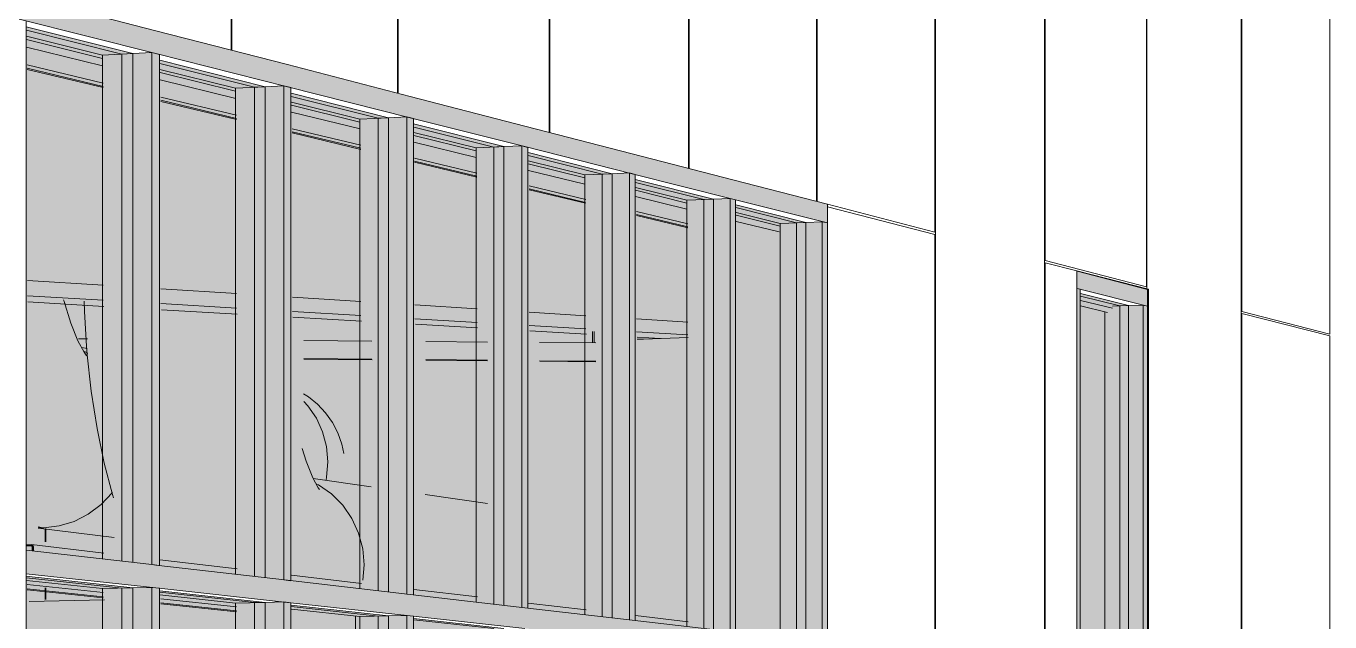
# Model space of a CAD drawing. Header units: inches. Extents: x 30681 to 92461, y -36095 to 66.
# Drawn here: x 30682.0549 to 30682.2145, y 60.0462 to 60.1192 of the extents above; entities that cross this region are included whole.
import ezdxf

# ---------------------------------------------------------------- set-up
doc = ezdxf.new("R2010")
doc.units = ezdxf.units.IN
doc.header["$MEASUREMENT"] = 0
for name, color, linetype, lineweight in [('A-GLAZ-CURT', 52, 'Continuous', 9), ('A-GLAZ-CWMG', 51, 'Continuous', 9), ('A-ROOF', 132, 'Continuous', 13), ('A-WALL-PATT', 111, 'Continuous', 13), ('I-WALL', 2, 'Continuous', 13), ('L-SITE-WALL', 31, 'Continuous', 13), ('M-HVAC-DUCT', 70, 'Continuous', 9), ('S-BEAM', 12, 'Continuous', 9), ('S-COLS', 52, 'Continuous', 9)]:
    doc.layers.add(name, color=color, linetype=linetype, lineweight=lineweight)

# ---------------------------------------------------------------- blocks, each defined once
blk = doc.blocks.new('FP_1-Entrance - Clinic')
at = {"layer": 'A-WALL-PATT', "lineweight": 9}
for p, q in [((30682.07996, 60.1163), (30682.07996, 60.18193)), ((30682.08007, 60.11627), (30682.08007, 60.18189)), ((30682.10033, 60.11104), (30682.10033, 60.1737)), ((30682.10043, 60.11101), (30682.10043, 60.17366)), ((30682.11892, 60.10623), (30682.11892, 60.16618)), ((30682.11902, 60.10621), (30682.11902, 60.16614)), ((30682.13598, 60.10182), (30682.13598, 60.15929)), ((30682.13606, 60.1018), (30682.13606, 60.15925)), ((30682.15167, 60.09776), (30682.15167, 60.15294)), ((30682.15175, 60.09774), (30682.15175, 60.15291)), ((30682.16617, 60.094), (30682.16617, 60.14708)), ((30682.16624, 60.04063), (30682.16624, 60.14705)), ((30682.17959, 60.03914), (30682.17959, 60.14165)), ((30682.17966, 60.09051), (30682.17966, 60.14162)), ((30682.19206, 60.08731), (30682.19206, 60.13661)), ((30682.19212, 60.08703), (30682.19212, 60.13658)), ((30682.20367, 60.03645), (30682.20367, 60.13192)), ((30682.20373, 60.08429), (30682.20373, 60.13189)), ((30682.21451, 60.08151), (30682.21451, 60.12753)), ((30682.16617, 60.094), (30682.153, 60.0974)), ((30682.153, 60.09711), (30682.16617, 60.09372)), ((30682.16617, 59.98728), (30682.16617, 60.09372)), ((30682.19206, 60.08731), (30682.17966, 60.09051)), ((30682.17966, 60.09025), (30682.18356, 60.08924)), ((30682.17966, 59.98775), (30682.17966, 60.09025)), ((30682.19206, 60.08705), (30682.19206, 60.08705)), ((30682.21451, 60.08151), (30682.20373, 60.08429)), ((30682.20373, 60.08404), (30682.21451, 60.08127)), ((30682.20373, 59.9886), (30682.20373, 60.08404)), ((30682.21451, 59.98897), (30682.21451, 60.08127))]:
    blk.add_line(p, q, dxfattribs=at)
blk = doc.blocks.new('FP_11-Entrance - Clinic')
at = {"layer": 'A-WALL-PATT', "lineweight": 9}
for p, q in [((30682.12424, 60.08043), (30682.12424, 60.08183)), ((30682.12443, 60.08043), (30682.12443, 60.08182))]:
    blk.add_line(p, q, dxfattribs=at)

msp = doc.modelspace()

# ---------------------------------------------------------------- hatches: boundary and pattern name
at = {"layer": 'A-GLAZ-CURT', "transparency": 33554458}
for points in [[(30682.06792, 60.05355), (30682.0679, 60.11587), (30682.05488, 60.11914), (30682.05488, 60.05506), (30682.06594, 60.05377)], [(30682.08414, 60.05167), (30682.08412, 60.1118), (30682.07123, 60.11504), (30682.07123, 60.05316), (30682.08341, 60.05175)], [(30682.09926, 60.04991), (30682.09925, 60.10801), (30682.08732, 60.111), (30682.08732, 60.0513), (30682.09652, 60.05023)], [(30682.11339, 60.04828), (30682.11337, 60.10447), (30682.10232, 60.10724), (30682.10232, 60.04956), (30682.10964, 60.04871)], [(30682.12662, 60.04674), (30682.12661, 60.10115), (30682.11634, 60.10373), (30682.11634, 60.04793), (30682.12277, 60.04719)], [(30682.13903, 60.0453), (30682.13902, 60.09804), (30682.12946, 60.10043), (30682.12946, 60.04641), (30682.13663, 60.04558)], [(30682.15035, 60.04399), (30682.15035, 60.09519), (30682.14178, 60.09734), (30682.14178, 60.04498), (30682.14906, 60.04414)], [(30682.18985, 60.03927), (30682.18985, 60.08499), (30682.18398, 60.08646), (30682.18398, 60.03995), (30682.1886, 60.03942)], [(30682.05488, 59.9165), (30682.06792, 59.91879), (30682.0679, 60.05041), (30682.05488, 60.05183), (30682.05488, 59.91882)], [(30682.07123, 59.91937), (30682.08414, 59.92164), (30682.08412, 60.04864), (30682.07123, 60.05005), (30682.07123, 59.92167)], [(30682.08732, 59.9222), (30682.09926, 59.9243), (30682.09925, 60.04699), (30682.08732, 60.04829), (30682.08732, 59.92432)]]:
    msp.add_hatch(color=256, dxfattribs=at).paths.add_polyline_path(points, flags=0)
at = {"layer": 'A-GLAZ-CURT', "transparency": 33554593}
msp.add_hatch(color=256, dxfattribs=at).paths.add_polyline_path([(30682.10232, 59.92483), (30682.11339, 59.92678), (30682.11339, 60.04545), (30682.10232, 60.04665), (30682.10232, 59.9268)], flags=0)
at = {"layer": 'A-GLAZ-CWMG'}
for points in [[(30682.07075, 60.11587), (30682.07075, 60.11867), (30682.05387, 60.12303), (30682.05387, 60.12013), (30682.07028, 60.11599)], [(30682.08687, 60.1118), (30682.08687, 60.11451), (30682.07075, 60.11867), (30682.07075, 60.11587), (30682.08338, 60.11268)], [(30682.06792, 60.05355), (30682.06792, 60.11587), (30682.06421, 60.11568), (30682.06421, 60.05399), (30682.06596, 60.05378)], [(30682.07028, 60.05326), (30682.07028, 60.11599), (30682.06792, 60.11587), (30682.06792, 60.05355), (30682.07028, 60.05326)], [(30682.07121, 60.05316), (30682.07121, 60.11576), (30682.07028, 60.11599), (30682.07028, 60.05326)], [(30682.1019, 60.10801), (30682.1019, 60.11062), (30682.08687, 60.11451), (30682.08687, 60.1118), (30682.10086, 60.10827)], [(30682.08414, 60.05167), (30682.08414, 60.1118), (30682.08053, 60.11163), (30682.08053, 60.05209), (30682.08341, 60.05175)], [(30682.08644, 60.05139), (30682.08644, 60.11191), (30682.08414, 60.1118), (30682.08414, 60.05167), (30682.08517, 60.05154)], [(30682.0873, 60.05129), (30682.0873, 60.1117), (30682.08644, 60.11191), (30682.08644, 60.05139)], [(30682.11594, 60.10447), (30682.11594, 60.10699), (30682.1019, 60.11062), (30682.1019, 60.10801), (30682.11399, 60.10496)], [(30682.09926, 60.04991), (30682.09926, 60.10801), (30682.09575, 60.10785), (30682.09575, 60.05033), (30682.09824, 60.05003)], [(30682.10149, 60.04965), (30682.10149, 60.10811), (30682.09926, 60.10801), (30682.09926, 60.04991), (30682.10087, 60.04972)], [(30682.1023, 60.04955), (30682.1023, 60.10791), (30682.10149, 60.10811), (30682.10149, 60.04965)], [(30682.12909, 60.10115), (30682.12909, 60.10359), (30682.11594, 60.10699), (30682.11594, 60.10447), (30682.12712, 60.10165)], [(30682.11339, 60.04828), (30682.11339, 60.10447), (30682.10997, 60.10431), (30682.10997, 60.04868), (30682.11239, 60.04839)], [(30682.11556, 60.04802), (30682.11556, 60.10456), (30682.11339, 60.10447), (30682.11339, 60.04828), (30682.11437, 60.04816)], [(30682.11631, 60.04793), (30682.11631, 60.10437), (30682.11556, 60.10456), (30682.11556, 60.04802)], [(30682.14143, 60.09804), (30682.14143, 60.10041), (30682.12909, 60.10359), (30682.12909, 60.10115), (30682.14027, 60.09833)], [(30682.12662, 60.04674), (30682.12662, 60.10115), (30682.12329, 60.101), (30682.12329, 60.04714), (30682.12372, 60.04709)], [(30682.12874, 60.04649), (30682.12874, 60.10124), (30682.12662, 60.10115), (30682.12662, 60.04674), (30682.12757, 60.04663)], [(30682.12944, 60.04641), (30682.12944, 60.10106), (30682.12874, 60.10124), (30682.12874, 60.04649)], [(30682.15299, 60.09512), (30682.15299, 60.09742), (30682.14143, 60.10041), (30682.14143, 60.09804), (30682.14904, 60.09612)], [(30682.13903, 60.0453), (30682.13903, 60.09803), (30682.1358, 60.0979), (30682.1358, 60.04569), (30682.13809, 60.04542)], [(30682.1411, 60.04506), (30682.1411, 60.09812), (30682.13903, 60.09803), (30682.13903, 60.0453), (30682.14028, 60.04516)], [(30682.14176, 60.04498), (30682.14176, 60.09795), (30682.1411, 60.09812), (30682.1411, 60.04506)], [(30682.15035, 60.04399), (30682.15035, 60.09519), (30682.1472, 60.09507), (30682.1472, 60.04437), (30682.14908, 60.04414)], [(30682.15237, 60.04375), (30682.15237, 60.09527), (30682.15035, 60.09519), (30682.15035, 60.04399), (30682.15126, 60.04388)], [(30682.15299, 60.04253), (30682.15299, 60.09512), (30682.15237, 60.09527), (30682.15237, 60.0426)], [(30682.19218, 60.08493), (30682.19216, 60.08699), (30682.18357, 60.0892), (30682.18357, 60.08709), (30682.18857, 60.08584)], [(30682.18395, 60.0389), (30682.18395, 60.087), (30682.18357, 60.08709), (30682.18357, 60.03894)], [(30682.18985, 60.03927), (30682.18985, 60.08499), (30682.18789, 60.08492), (30682.18789, 60.08466), (30682.18729, 60.08415), (30682.18698, 60.08423), (30682.18698, 60.04027), (30682.1878, 60.04016), (30682.18789, 60.04007), (30682.18789, 60.03951), (30682.18861, 60.03942)], [(30682.19168, 60.03906), (30682.19168, 60.08505), (30682.18985, 60.08499), (30682.18985, 60.03927), (30682.19102, 60.03914)], [(30682.19218, 60.03797), (30682.19218, 60.08493), (30682.19168, 60.08505), (30682.19168, 60.03803)], [(30682.07075, 60.05041), (30682.07075, 60.05321), (30682.05486, 60.05505), (30682.05486, 60.05215), (30682.07028, 60.05046)], [(30682.08687, 60.04864), (30682.08687, 60.05134), (30682.07075, 60.05321), (30682.07075, 60.05041), (30682.0858, 60.04876)], [(30682.1019, 60.04699), (30682.1019, 60.0496), (30682.08687, 60.05134), (30682.08687, 60.04864), (30682.10086, 60.0471)], [(30682.06792, 59.91879), (30682.06792, 60.05041), (30682.06421, 60.05033), (30682.06421, 59.91892), (30682.06596, 59.91886)], [(30682.07028, 59.9187), (30682.07028, 60.05046), (30682.06792, 60.05041), (30682.06792, 59.91879), (30682.06809, 59.91878)], [(30682.07028, 59.9187), (30682.07121, 59.91887), (30682.07121, 60.05036), (30682.07028, 60.05046), (30682.07028, 59.94803)], [(30682.11594, 60.04545), (30682.11594, 60.04797), (30682.1019, 60.0496), (30682.1019, 60.04699), (30682.11503, 60.04555)], [(30682.08414, 59.92164), (30682.08414, 60.04864), (30682.08053, 60.04856), (30682.08053, 59.92176)], [(30682.08644, 59.92156), (30682.08644, 60.04869), (30682.08414, 60.04864), (30682.08414, 59.92164), (30682.0843, 59.92163)], [(30682.08644, 59.92156), (30682.0873, 59.92171), (30682.0873, 60.04859), (30682.08644, 60.04869), (30682.08644, 59.948)], [(30682.12909, 60.044), (30682.12909, 60.04645), (30682.11594, 60.04797), (30682.11594, 60.04545), (30682.12712, 60.04422)], [(30682.09926, 59.9243), (30682.09926, 60.04699), (30682.09575, 60.04692), (30682.09575, 59.92441)], [(30682.10149, 59.92422), (30682.10149, 60.04703), (30682.09926, 60.04699), (30682.09926, 59.9243), (30682.10087, 59.92424)], [(30682.10149, 59.92422), (30682.1023, 59.92436), (30682.1023, 60.04695), (30682.10149, 60.04703), (30682.10149, 59.94798)], [(30682.14143, 60.04265), (30682.14143, 60.04502), (30682.12909, 60.04645), (30682.12909, 60.044), (30682.14027, 60.04278)]]:
    msp.add_hatch(color=256, dxfattribs=at).paths.add_polyline_path(points, flags=0)
at = {"layer": 'A-ROOF'}
h = msp.add_hatch(color=256, dxfattribs=at)
h.paths.add_polyline_path([(30682.12464, 60.07818), (30682.12464, 60.08042), (30682.11775, 60.08048), (30682.11775, 60.07824), (30682.11979, 60.07823)], flags=0)
h.paths.add_polyline_path([(30682.11139, 60.0783), (30682.11139, 60.08053), (30682.1038, 60.08059), (30682.1038, 60.07837)], flags=0)
h.paths.add_polyline_path([(30682.09722, 60.07842), (30682.09722, 60.08064), (30682.08886, 60.0807), (30682.08886, 60.0785), (30682.09367, 60.07845)], flags=0)
h.paths.add_polyline_path([(30682.06249, 60.07978), (30682.0624, 60.08091), (30682.06129, 60.08091), (30682.06162, 60.08024), (30682.06183, 60.0799), (30682.06245, 60.07979)], flags=0)
at = {"layer": 'I-WALL'}
h = msp.add_hatch(color=256, dxfattribs=at)
h.paths.add_polyline_path([(30682.00294, 60.04784), (30682.03111, 60.04844), (30682.03111, 60.052), (30682.03025, 60.05198), (30682.03014, 60.05173), (30682.00294, 60.0511), (30682.00294, 60.04987)], flags=0)
h.paths.add_polyline_path([(30682.12464, 60.04796), (30682.12464, 60.07811), (30682.11776, 60.07817), (30682.11776, 60.05684), (30682.11855, 60.05571), (30682.11934, 60.05401), (30682.11982, 60.05219), (30682.11999, 60.05031), (30682.11985, 60.04854), (30682.12415, 60.04802)], flags=0)
h.paths.add_polyline_path([(30682.05733, 60.04901), (30682.06577, 60.04919), (30682.06577, 60.0495), (30682.05734, 60.05041), (30682.05733, 60.04905)], flags=0)
h.paths.add_polyline_path([(30682.06577, 60.05504), (30682.06577, 60.05663), (30682.05733, 60.05768), (30682.05736, 60.05606), (30682.06318, 60.05536)], flags=0)
h.paths.add_polyline_path([(30682.03037, 60.05584), (30682.03039, 60.05584), (30682.03037, 60.05585)], flags=0)
h.paths.add_polyline_path([(30682.03043, 60.05519), (30682.03111, 60.05521), (30682.03111, 60.06804), (30682.00778, 60.06854), (30682.00809, 60.06804), (30682.01616, 60.06696), (30682.01713, 60.06676), (30682.01849, 60.06629), (30682.01943, 60.06574), (30682.02028, 60.065), (30682.02127, 60.06367), (30682.02172, 60.0625), (30682.02191, 60.06197), (30682.02208, 60.06067), (30682.02186, 60.05913), (30682.02127, 60.05767), (30682.02028, 60.05635), (30682.0264, 60.0565), (30682.03037, 60.05602), (30682.03038, 60.05601), (30682.03043, 60.05578), (30682.03043, 60.05526)], flags=0)
h.paths.add_polyline_path([(30682.02633, 60.05634), (30682.02634, 60.05634), (30682.02633, 60.05634)], flags=0)
h.paths.add_polyline_path([(30682.02636, 60.05634), (30682.02638, 60.05634), (30682.02636, 60.05634)], flags=0)
h.paths.add_polyline_path([(30682.11139, 60.06072), (30682.11139, 60.07822), (30682.1038, 60.07829), (30682.1038, 60.06186), (30682.11116, 60.06078)], flags=0)
h.paths.add_polyline_path([(30682.09723, 60.06283), (30682.09723, 60.07835), (30682.08886, 60.07842), (30682.08886, 60.07416), (30682.08985, 60.07347), (30682.09159, 60.07155), (30682.0917, 60.07137), (30682.09269, 60.0694), (30682.09322, 60.06786), (30682.09345, 60.0654), (30682.09325, 60.06385), (30682.0932, 60.06342), (30682.09572, 60.06305)], flags=0)
h.paths.add_polyline_path([(30681.97788, 60.06673), (30681.97743, 60.06809), (30681.97715, 60.0692), (30681.97244, 60.0693), (30681.97244, 60.06803), (30681.97466, 60.06775), (30681.9758, 60.06756), (30681.97744, 60.06697), (30681.97785, 60.06675)], flags=0)
h.paths.add_polyline_path([(30681.99449, 60.06751), (30681.99414, 60.06869), (30681.99411, 60.06883), (30681.99068, 60.06891), (30681.99099, 60.06834), (30681.99128, 60.06792), (30681.99448, 60.06751)], flags=0)
h = msp.add_hatch(color=256, dxfattribs=at)
h.paths.add_polyline_path([(30682.08067, 59.9222), (30682.08067, 60.04748), (30682.07148, 60.04848), (30682.07148, 59.92251)], flags=0)
h.paths.add_polyline_path([(30682.06448, 59.92274), (30682.06448, 60.04893), (30682.05525, 60.04873), (30682.05525, 59.92306)], flags=0)
h.paths.add_polyline_path([(30682.08743, 59.92293), (30682.09519, 59.92431), (30682.09519, 60.04698), (30682.08743, 60.04784), (30682.08743, 59.92429)], flags=0)
h.paths.add_polyline_path([(30682.03002, 59.92391), (30682.03002, 60.04819), (30682.002, 60.04759), (30682.002, 59.92486)], flags=0)
msp.add_hatch(color=256, dxfattribs=at).paths.add_polyline_path([(30682.09519, 59.92431), (30682.09575, 59.92441), (30682.09575, 60.04692), (30682.09519, 60.04698), (30682.09519, 59.92448)], flags=0)
at = {"layer": 'L-SITE-WALL'}
for points in [[(30682.1472, 60.04494), (30682.1472, 60.09411), (30682.1471, 60.09402), (30682.14189, 60.09533), (30682.14189, 60.04558), (30682.14709, 60.04496)], [(30682.19231, 59.93842), (30682.19231, 60.08699), (30682.19218, 60.08698), (30682.19218, 59.93842)], [(30682.18699, 60.04027), (30682.18699, 60.08423), (30682.18406, 60.08497), (30682.18406, 60.04063), (30682.18428, 60.0406)]]:
    msp.add_hatch(color=256, dxfattribs=at).paths.add_polyline_path(points, flags=0)
at = {"layer": 'M-HVAC-DUCT'}
for points in [[(30682.05703, 60.05778), (30682.05892, 60.058), (30682.06076, 60.05856), (30682.06248, 60.05944), (30682.06405, 60.06061), (30682.06544, 60.06212), (30682.06536, 60.0624), (30682.06422, 60.06691), (30682.06347, 60.07083), (30682.063, 60.07365), (30682.06212, 60.07516), (30682.06121, 60.07708), (30682.06026, 60.07952), (30682.05939, 60.08224), (30682.0585, 60.08576), (30682.05631, 60.08589), (30682.05636, 60.05795)], [(30682.06301, 60.07363), (30682.063, 60.0737), (30682.06252, 60.07779), (30682.06242, 60.07914), (30682.06198, 60.07934), (30682.06132, 60.08045), (30682.06054, 60.08223), (30682.05936, 60.08571), (30682.0585, 60.08576), (30682.05868, 60.08496), (30682.05956, 60.08169), (30682.06026, 60.07952), (30682.06121, 60.07708), (30682.06223, 60.07494), (30682.06301, 60.07363)], [(30682.09346, 60.0655), (30682.09319, 60.06795), (30682.09295, 60.06866), (30682.09269, 60.0694), (30682.09223, 60.07035), (30682.09159, 60.07155), (30682.08977, 60.07353), (30682.08886, 60.07416), (30682.08885, 60.07323), (30682.08936, 60.07272), (30682.09041, 60.07121), (30682.09118, 60.06953), (30682.09166, 60.06773), (30682.09182, 60.06585), (30682.09289, 60.06566)], [(30682.09626, 60.05322), (30682.09609, 60.05521), (30682.09558, 60.05713), (30682.09476, 60.05893), (30682.09352, 60.06065), (30682.09217, 60.06198), (30682.09051, 60.06309), (30682.09044, 60.06312), (30682.08987, 60.0641), (30682.08933, 60.06538), (30682.08868, 60.06741), (30682.08867, 60.06405), (30682.08913, 60.06265), (30682.08986, 60.06069), (30682.09083, 60.05856), (30682.09201, 60.05656), (30682.09292, 60.05533), (30682.09402, 60.05425), (30682.09514, 60.05355), (30682.09621, 60.05324)], [(30682.0932, 60.06342), (30682.09346, 60.0655), (30682.09289, 60.06566), (30682.09182, 60.06585), (30682.09163, 60.06384), (30682.09158, 60.06366), (30682.09281, 60.06348)], [(30682.05703, 60.05778), (30682.05636, 60.05795), (30682.05637, 60.05782)], [(30682.06569, 60.05661), (30682.06568, 60.05672), (30682.05703, 60.05778), (30682.05637, 60.05782), (30682.05637, 60.05775), (30682.06309, 60.05693)]]:
    msp.add_hatch(color=256, dxfattribs=at).paths.add_polyline_path(points, flags=0)
h = msp.add_hatch(color=256, dxfattribs=at)
h.paths.add_polyline_path([(30682.07534, 60.05383), (30682.07502, 60.05468), (30682.07402, 60.05786), (30682.07311, 60.06131), (30682.07261, 60.0636), (30682.07263, 60.05416), (30682.0743, 60.05396)], flags=0)
h.paths.add_polyline_path([(30682.06559, 60.06151), (30682.06556, 60.08532), (30682.06196, 60.08552), (30682.06222, 60.08068), (30682.06257, 60.07683), (30682.06299, 60.07355), (30682.06355, 60.07019), (30682.06426, 60.06654), (30682.06541, 60.06209)], flags=0)
h = msp.add_hatch(color=256, dxfattribs=at)
h.paths.add_polyline_path([(30682.0961, 60.05135), (30682.09626, 60.05322), (30682.09514, 60.05355), (30682.09402, 60.05425), (30682.09292, 60.05533), (30682.09185, 60.05677), (30682.09071, 60.05882), (30682.08986, 60.06069), (30682.08896, 60.06312), (30682.08867, 60.06405), (30682.08869, 60.05223), (30682.09569, 60.0514)], flags=0)
h.paths.add_polyline_path([(30682.08187, 60.05305), (30682.08185, 60.08433), (30682.0726, 60.08489), (30682.07261, 60.0636), (30682.07311, 60.06131), (30682.07402, 60.05786), (30682.07502, 60.05468), (30682.07534, 60.05383), (30682.08172, 60.05307)], flags=0)
h = msp.add_hatch(color=256, dxfattribs=at)
h.paths.add_polyline_path([(30682.09182, 60.06585), (30682.09166, 60.06773), (30682.09118, 60.06953), (30682.09041, 60.07121), (30682.0893, 60.07278), (30682.08885, 60.07323), (30682.08883, 60.06745), (30682.08921, 60.06625), (30682.09039, 60.06607)], flags=0)
h.paths.add_polyline_path([(30682.06242, 60.07914), (30682.06238, 60.07974), (30682.06172, 60.07983), (30682.06202, 60.07932), (30682.06234, 60.07918)], flags=0)
h = msp.add_hatch(color=256, dxfattribs=at)
h.paths.add_polyline_path([(30682.06568, 60.05672), (30682.06564, 60.06152), (30682.06543, 60.0621), (30682.06536, 60.06201), (30682.06405, 60.06061), (30682.06248, 60.05944), (30682.06076, 60.05856), (30682.05892, 60.058), (30682.05703, 60.05778), (30682.06308, 60.05704)], flags=0)
h.paths.add_polyline_path([(30682.09158, 60.06366), (30682.09166, 60.06398), (30682.09182, 60.06585), (30682.08922, 60.06622), (30682.08949, 60.06539), (30682.09013, 60.06392), (30682.09016, 60.06386), (30682.09145, 60.06368)], flags=0)
h = msp.add_hatch(color=256, dxfattribs=at)
h.paths.add_polyline_path([(30682.11999, 60.05031), (30682.11979, 60.05231), (30682.11934, 60.05401), (30682.11855, 60.05571), (30682.11776, 60.05684), (30682.11774, 60.05058), (30682.1198, 60.05033)], flags=0)
h.paths.add_polyline_path([(30682.11133, 60.05137), (30682.11139, 60.06072), (30682.11109, 60.06079), (30682.10376, 60.06185), (30682.1037, 60.05231), (30682.11103, 60.05141)], flags=0)
h.paths.add_polyline_path([(30682.09709, 60.05312), (30682.09714, 60.06281), (30682.09006, 60.06384), (30682.09044, 60.06312), (30682.09068, 60.06301), (30682.09228, 60.06189), (30682.09364, 60.06054), (30682.09481, 60.05882), (30682.09558, 60.05713), (30682.09609, 60.05521), (30682.09626, 60.05322)], flags=0)
h = msp.add_hatch(color=256, dxfattribs=at)
h.paths.add_polyline_path([(30682.11983, 60.04854), (30682.11999, 60.05031), (30682.11774, 60.05058), (30682.11774, 60.04879), (30682.1198, 60.04855)], flags=0)
h.paths.add_polyline_path([(30682.11133, 60.04955), (30682.11133, 60.05137), (30682.1037, 60.0523), (30682.1037, 60.05045), (30682.11103, 60.04958)], flags=0)
h.paths.add_polyline_path([(30682.09709, 60.05123), (30682.09709, 60.05312), (30682.09626, 60.05322), (30682.0961, 60.05135)], flags=0)
at = {"layer": 'S-BEAM'}
h = msp.add_hatch(color=256, dxfattribs=at)
h.paths.add_polyline_path([(30682.1359, 60.09499), (30682.1359, 60.09682), (30682.1296, 60.09837), (30682.1296, 60.0965)], flags=0)
h.paths.add_polyline_path([(30682.1234, 60.098), (30682.1234, 60.0999), (30682.11647, 60.1016), (30682.11647, 60.09967), (30682.1229, 60.09812)], flags=0)
h.paths.add_polyline_path([(30682.11007, 60.10121), (30682.11007, 60.10317), (30682.10245, 60.10504), (30682.10245, 60.10305), (30682.10977, 60.10128)], flags=0)
h.paths.add_polyline_path([(30682.09585, 60.10464), (30682.09585, 60.10666), (30682.08745, 60.10873), (30682.08745, 60.10666), (30682.09228, 60.1055)], flags=0)
h.paths.add_polyline_path([(30682.08063, 60.10831), (30682.08063, 60.1104), (30682.07136, 60.11268), (30682.07136, 60.11054), (30682.07917, 60.10866)], flags=0)
h.paths.add_polyline_path([(30682.0643, 60.11225), (30682.0643, 60.11442), (30682.05501, 60.1167), (30682.05501, 60.11449), (30682.0617, 60.11287)], flags=0)
h.paths.add_polyline_path([(30682.04316, 60.11734), (30682.04316, 60.11944), (30682.03867, 60.11918), (30682.03867, 60.11842), (30682.04174, 60.11769)], flags=0)
h = msp.add_hatch(color=256, dxfattribs=at)
h.paths.add_polyline_path([(30682.13589, 60.09464), (30682.1359, 60.09499), (30682.1296, 60.0965), (30682.1296, 60.09615)], flags=0)
h.paths.add_polyline_path([(30682.12339, 60.09764), (30682.1234, 60.098), (30682.11647, 60.09967), (30682.11647, 60.09931), (30682.12327, 60.09767)], flags=0)
h.paths.add_polyline_path([(30682.11007, 60.10084), (30682.11007, 60.10121), (30682.10245, 60.10305), (30682.10245, 60.10267), (30682.10989, 60.10089)], flags=0)
h.paths.add_polyline_path([(30682.09584, 60.10426), (30682.09585, 60.10464), (30682.08745, 60.10666), (30682.08745, 60.10628), (30682.09227, 60.10512)], flags=0)
h.paths.add_polyline_path([(30682.08062, 60.10792), (30682.08063, 60.10831), (30682.07136, 60.11053), (30682.07135, 60.11014), (30682.07916, 60.10827)], flags=0)
h.paths.add_polyline_path([(30682.06429, 60.11184), (30682.0643, 60.11225), (30682.05501, 60.11449), (30682.055, 60.11407), (30682.0617, 60.11246)], flags=0)
h.paths.add_polyline_path([(30682.04315, 60.11692), (30682.04316, 60.11734), (30682.03867, 60.11842), (30682.03941, 60.11782), (30682.04311, 60.11693)], flags=0)
h = msp.add_hatch(color=256, dxfattribs=at)
h.paths.add_polyline_path([(30682.13589, 60.09452), (30682.13589, 60.09464), (30682.1296, 60.09615), (30682.1296, 60.09603)], flags=0)
h.paths.add_polyline_path([(30682.12339, 60.09752), (30682.12339, 60.09764), (30682.11647, 60.09931), (30682.11647, 60.09918), (30682.12277, 60.09767)], flags=0)
h.paths.add_polyline_path([(30682.11007, 60.10072), (30682.11007, 60.10084), (30682.10245, 60.10267), (30682.10245, 60.10255), (30682.10977, 60.10079)], flags=0)
h.paths.add_polyline_path([(30682.09584, 60.10413), (30682.09584, 60.10426), (30682.08745, 60.10628), (30682.08745, 60.10614), (30682.09227, 60.10499)], flags=0)
h.paths.add_polyline_path([(30682.08062, 60.10778), (30682.08062, 60.10792), (30682.07135, 60.11014), (30682.07135, 60.11), (30682.07916, 60.10813)], flags=0)
h.paths.add_polyline_path([(30682.0643, 60.1117), (30682.06429, 60.11184), (30682.055, 60.11407), (30682.055, 60.11393), (30682.0617, 60.11232)], flags=0)
h.paths.add_polyline_path([(30682.04315, 60.11677), (30682.04315, 60.11692), (30682.03941, 60.11782), (30682.03931, 60.11769), (30682.0425, 60.11693)], flags=0)
h = msp.add_hatch(color=256, dxfattribs=at)
h.paths.add_polyline_path([(30682.18789, 60.08466), (30682.18789, 60.08493), (30682.18786, 60.08493), (30682.184, 60.08589), (30682.184, 60.08563), (30682.18739, 60.08479)], flags=0)
h.paths.add_polyline_path([(30682.1472, 60.09474), (30682.1472, 60.09507), (30682.14182, 60.0964), (30682.14182, 60.09607), (30682.14651, 60.09491)], flags=0)
h.paths.add_polyline_path([(30682.1358, 60.09756), (30682.1358, 60.0979), (30682.1295, 60.09946), (30682.1295, 60.09912), (30682.13532, 60.09768)], flags=0)
h.paths.add_polyline_path([(30682.1233, 60.10065), (30682.1233, 60.101), (30682.11637, 60.10272), (30682.11637, 60.10237), (30682.1228, 60.10078)], flags=0)
h.paths.add_polyline_path([(30682.10998, 60.10395), (30682.10998, 60.10431), (30682.10236, 60.10621), (30682.10236, 60.10584), (30682.10967, 60.10403)], flags=0)
h.paths.add_polyline_path([(30682.09575, 60.10747), (30682.09575, 60.10785), (30682.08736, 60.10993), (30682.08736, 60.10955), (30682.09467, 60.10774)], flags=0)
h.paths.add_polyline_path([(30682.08053, 60.11124), (30682.08053, 60.11163), (30682.07127, 60.11393), (30682.07127, 60.11353), (30682.07943, 60.11151)], flags=0)
h.paths.add_polyline_path([(30682.06421, 60.11528), (30682.06421, 60.11568), (30682.05492, 60.11799), (30682.05492, 60.11758), (30682.06308, 60.11556)], flags=0)
h = msp.add_hatch(color=256, dxfattribs=at)
h.paths.add_polyline_path([(30682.18729, 60.08415), (30682.18789, 60.08466), (30682.184, 60.08563), (30682.18401, 60.08495), (30682.18471, 60.08478)], flags=0)
h.paths.add_polyline_path([(30682.1471, 60.09402), (30682.1472, 60.09411), (30682.1472, 60.09474), (30682.14182, 60.09607), (30682.14183, 60.09531), (30682.14639, 60.09419)], flags=0)
h.paths.add_polyline_path([(30682.1358, 60.09679), (30682.1358, 60.09756), (30682.1295, 60.09912), (30682.12951, 60.09834), (30682.13497, 60.097)], flags=0)
h.paths.add_polyline_path([(30682.1233, 60.09986), (30682.1233, 60.10065), (30682.11637, 60.10237), (30682.11638, 60.10156), (30682.12281, 60.09999)], flags=0)
h.paths.add_polyline_path([(30682.10998, 60.10314), (30682.10998, 60.10395), (30682.10236, 60.10584), (30682.10236, 60.10501), (30682.10968, 60.10321)], flags=0)
h.paths.add_polyline_path([(30682.09576, 60.10663), (30682.09575, 60.10747), (30682.08736, 60.10955), (30682.08736, 60.10869), (30682.09486, 60.10685)], flags=0)
h.paths.add_polyline_path([(30682.08054, 60.11037), (30682.08053, 60.11124), (30682.07127, 60.11353), (30682.07127, 60.11264), (30682.07993, 60.11052)], flags=0)
h.paths.add_polyline_path([(30682.06422, 60.11438), (30682.06421, 60.11528), (30682.05492, 60.11758), (30682.05493, 60.11666), (30682.06326, 60.11461)], flags=0)
h = msp.add_hatch(color=256, dxfattribs=at)
h.paths.add_polyline_path([(30682.13594, 60.08368), (30682.13594, 60.09454), (30682.12965, 60.09605), (30682.12965, 60.08409), (30682.13171, 60.08395)], flags=0)
h.paths.add_polyline_path([(30682.12344, 60.08449), (30682.12344, 60.09754), (30682.11652, 60.0992), (30682.11652, 60.08494), (30682.11857, 60.08481)], flags=0)
h.paths.add_polyline_path([(30682.11012, 60.08536), (30682.11012, 60.10074), (30682.1025, 60.10256), (30682.1025, 60.08586)], flags=0)
h.paths.add_polyline_path([(30682.09589, 60.08629), (30682.09589, 60.10415), (30682.0875, 60.10616), (30682.0875, 60.08683), (30682.09232, 60.08652)], flags=0)
h.paths.add_polyline_path([(30682.08067, 60.08728), (30682.08067, 60.1078), (30682.0714, 60.11003), (30682.0714, 60.08788), (30682.07921, 60.08737)], flags=0)
h.paths.add_polyline_path([(30682.06434, 60.08834), (30682.06434, 60.11172), (30682.05505, 60.11395), (30682.05505, 60.08895), (30682.06175, 60.08851)], flags=0)
h = msp.add_hatch(color=256, dxfattribs=at)
h.paths.add_polyline_path([(30682.13591, 60.0814), (30682.13591, 60.08296), (30682.12962, 60.08336), (30682.12962, 60.08177), (30682.13168, 60.08165)], flags=0)
h.paths.add_polyline_path([(30682.12341, 60.08214), (30682.12341, 60.08375), (30682.11649, 60.08419), (30682.11649, 60.08255), (30682.11854, 60.08243)], flags=0)
h.paths.add_polyline_path([(30682.11009, 60.08293), (30682.11009, 60.08459), (30682.10247, 60.08508), (30682.10247, 60.08338)], flags=0)
h.paths.add_polyline_path([(30682.09586, 60.08378), (30682.09586, 60.08549), (30682.08747, 60.08603), (30682.08747, 60.08427), (30682.09229, 60.08399)], flags=0)
h.paths.add_polyline_path([(30682.08064, 60.08468), (30682.08064, 60.08646), (30682.07137, 60.08704), (30682.07137, 60.08523), (30682.07918, 60.08477)], flags=0)
h.paths.add_polyline_path([(30682.06431, 60.08565), (30682.06431, 60.08749), (30682.05502, 60.08808), (30682.05502, 60.0862), (30682.06172, 60.0858)], flags=0)
h = msp.add_hatch(color=256, dxfattribs=at)
h.paths.add_polyline_path([(30682.13594, 60.08297), (30682.13594, 60.08368), (30682.12965, 60.08409), (30682.12964, 60.08337), (30682.13171, 60.08324)], flags=0)
h.paths.add_polyline_path([(30682.12344, 60.08376), (30682.12344, 60.08449), (30682.11652, 60.08494), (30682.11652, 60.0842), (30682.11857, 60.08407)], flags=0)
h.paths.add_polyline_path([(30682.11012, 60.0846), (30682.11012, 60.08536), (30682.1025, 60.08586), (30682.1025, 60.08509)], flags=0)
h.paths.add_polyline_path([(30682.09589, 60.0855), (30682.09589, 60.08629), (30682.0875, 60.08683), (30682.08749, 60.08604), (30682.0947, 60.08558)], flags=0)
h.paths.add_polyline_path([(30682.08067, 60.08647), (30682.08067, 60.08728), (30682.0714, 60.08785), (30682.0714, 60.08705), (30682.07921, 60.08656)], flags=0)
h.paths.add_polyline_path([(30682.06434, 60.0875), (30682.06434, 60.08834), (30682.05505, 60.08893), (30682.05505, 60.08809), (30682.06174, 60.08767)], flags=0)
msp.add_hatch(color=256, dxfattribs=at).paths.add_polyline_path([(30682.05577, 60.05497), (30682.05577, 60.05545), (30682.05573, 60.05558), (30682.05564, 60.05568), (30682.05551, 60.05571), (30682.05493, 60.05569), (30682.05493, 60.05554), (30682.05556, 60.05554), (30682.05562, 60.05545), (30682.05562, 60.05498), (30682.05575, 60.05497)], flags=0)
h = msp.add_hatch(color=256, dxfattribs=at)
h.paths.add_polyline_path([(30682.32579, 60.02387), (30682.32573, 60.02397), (30682.3255, 60.024), (30682.3255, 60.02391)], flags=0)
h.paths.add_polyline_path([(30682.26981, 60.03042), (30682.26979, 60.03049), (30682.26967, 60.03056), (30682.26966, 60.03056), (30682.26781, 60.03076), (30682.2678, 60.03065), (30682.26795, 60.03064)], flags=0)
h.paths.add_polyline_path([(30682.26443, 60.03105), (30682.26441, 60.03112), (30682.26435, 60.03118), (30682.26427, 60.0312), (30682.26226, 60.03141), (30682.26226, 60.0313), (30682.26353, 60.03115)], flags=0)
h.paths.add_polyline_path([(30682.18789, 60.04), (30682.18787, 60.04009), (30682.1878, 60.04016), (30682.1877, 60.04019), (30682.184, 60.0406), (30682.184, 60.04045), (30682.18422, 60.04043)], flags=0)
h.paths.add_polyline_path([(30682.1472, 60.04476), (30682.1472, 60.04494), (30682.14182, 60.04556), (30682.14182, 60.04539), (30682.14705, 60.04478)], flags=0)
h.paths.add_polyline_path([(30682.1358, 60.04609), (30682.1358, 60.04628), (30682.1295, 60.047), (30682.1295, 60.04683), (30682.13565, 60.04611)], flags=0)
h.paths.add_polyline_path([(30682.1233, 60.04755), (30682.1233, 60.04775), (30682.11638, 60.04855), (30682.11637, 60.04836), (30682.12314, 60.04757)], flags=0)
h.paths.add_polyline_path([(30682.10998, 60.04911), (30682.10998, 60.04932), (30682.10236, 60.05019), (30682.10236, 60.05), (30682.10982, 60.04913)], flags=0)
h.paths.add_polyline_path([(30682.09575, 60.05077), (30682.09576, 60.05099), (30682.08736, 60.05195), (30682.08736, 60.05176), (30682.09559, 60.05079)], flags=0)
h.paths.add_polyline_path([(30682.08053, 60.05255), (30682.08054, 60.05277), (30682.07127, 60.05384), (30682.07127, 60.05364), (30682.08037, 60.05257)], flags=0)
h.paths.add_polyline_path([(30682.06421, 60.05446), (30682.06421, 60.05469), (30682.05564, 60.05568), (30682.05573, 60.05558), (30682.05577, 60.05545), (30682.06404, 60.05448)], flags=0)
h = msp.add_hatch(color=256, dxfattribs=at)
h.paths.add_polyline_path([(30682.32579, 60.02358), (30682.32579, 60.02387), (30682.3255, 60.02391), (30682.3255, 60.02361), (30682.32559, 60.0236)], flags=0)
h.paths.add_polyline_path([(30682.26981, 60.03004), (30682.26981, 60.03042), (30682.2678, 60.03065), (30682.2678, 60.03028), (30682.26796, 60.03026)], flags=0)
h.paths.add_polyline_path([(30682.26443, 60.03067), (30682.26443, 60.03105), (30682.26226, 60.0313), (30682.26226, 60.03092), (30682.26353, 60.03077)], flags=0)
h.paths.add_polyline_path([(30682.18789, 60.03951), (30682.18789, 60.04), (30682.184, 60.04045), (30682.184, 60.03996), (30682.18427, 60.03992)], flags=0)
h.paths.add_polyline_path([(30682.1472, 60.04437), (30682.1472, 60.04476), (30682.14182, 60.04539), (30682.14182, 60.04499), (30682.14471, 60.04465)], flags=0)
h.paths.add_polyline_path([(30682.1358, 60.04569), (30682.1358, 60.04609), (30682.1295, 60.04683), (30682.1295, 60.04642), (30682.13157, 60.04618)], flags=0)
h.paths.add_polyline_path([(30682.1233, 60.04714), (30682.1233, 60.04755), (30682.11637, 60.04836), (30682.11637, 60.04794), (30682.1228, 60.04719)], flags=0)
h.paths.add_polyline_path([(30682.10998, 60.04868), (30682.10998, 60.04911), (30682.10236, 60.05), (30682.10236, 60.04956), (30682.10967, 60.04872)], flags=0)
h.paths.add_polyline_path([(30682.09575, 60.05033), (30682.09575, 60.05077), (30682.08736, 60.05176), (30682.08736, 60.0513), (30682.09519, 60.0504)], flags=0)
h.paths.add_polyline_path([(30682.08053, 60.05209), (30682.08053, 60.05255), (30682.07127, 60.05364), (30682.07127, 60.05317), (30682.07907, 60.05226)], flags=0)
h.paths.add_polyline_path([(30682.06421, 60.05399), (30682.06421, 60.05446), (30682.05577, 60.05545), (30682.05577, 60.05497), (30682.06161, 60.05429)], flags=0)
h = msp.add_hatch(color=256, dxfattribs=at)
h.paths.add_polyline_path([(30682.26918, 60.02791), (30682.26918, 60.02809), (30682.2679, 60.02823), (30682.2679, 60.02805), (30682.26804, 60.02804)], flags=0)
h.paths.add_polyline_path([(30682.08063, 60.0481), (30682.08063, 60.04858), (30682.07136, 60.04958), (30682.07136, 60.04909), (30682.07917, 60.04826)], flags=0)
h.paths.add_polyline_path([(30682.0643, 60.04985), (30682.0643, 60.05035), (30682.05501, 60.05135), (30682.05501, 60.05084), (30682.06018, 60.05029)], flags=0)
h = msp.add_hatch(color=256, dxfattribs=at)
h.paths.add_polyline_path([(30682.26917, 60.02762), (30682.26918, 60.02791), (30682.2679, 60.02805), (30682.26789, 60.02776), (30682.26804, 60.02774)], flags=0)
h.paths.add_polyline_path([(30682.08062, 60.0476), (30682.08063, 60.0481), (30682.07136, 60.04909), (30682.07135, 60.04858), (30682.07916, 60.04775)], flags=0)
h.paths.add_polyline_path([(30682.06429, 60.04933), (30682.0643, 60.04985), (30682.05501, 60.05084), (30682.055, 60.05031), (30682.05734, 60.05006)], flags=0)
h = msp.add_hatch(color=256, dxfattribs=at)
h.paths.add_polyline_path([(30682.26917, 60.02755), (30682.26917, 60.02762), (30682.26789, 60.02776), (30682.26789, 60.02769), (30682.26804, 60.02767)], flags=0)
h.paths.add_polyline_path([(30682.08062, 60.04748), (30682.08062, 60.0476), (30682.07135, 60.04858), (30682.07135, 60.04846), (30682.07916, 60.04763)], flags=0)
h.paths.add_polyline_path([(30682.0643, 60.0492), (30682.06429, 60.04933), (30682.055, 60.05028), (30682.055, 60.05018), (30682.05734, 60.04994)], flags=0)
at = {"layer": 'S-COLS'}
for points in [[(30682.13048, 60.04696), (30682.13048, 60.08089), (30682.1297, 60.08089), (30682.1297, 60.04705), (30682.13032, 60.04698)], [(30682.13593, 60.0463), (30682.13593, 60.08108), (30682.13048, 60.08089), (30682.13048, 60.04696), (30682.13508, 60.0464)], [(30682.05732, 60.04901), (30682.05733, 60.04901), (30682.05732, 60.04905)]]:
    msp.add_hatch(color=256, dxfattribs=at).paths.add_polyline_path(points, flags=0)
h = msp.add_hatch(color=256, dxfattribs=at)
h.paths.add_polyline_path([(30682.05647, 60.04899), (30682.05719, 60.049), (30682.05719, 60.05042), (30682.05647, 60.0505), (30682.05647, 60.04905)], flags=0)
h.paths.add_polyline_path([(30682.05719, 60.05607), (30682.05719, 60.05769), (30682.05647, 60.05778), (30682.05648, 60.05607), (30682.05714, 60.05607)], flags=0)
h = msp.add_hatch(color=256, dxfattribs=at)
h.paths.add_polyline_path([(30682.05719, 60.049), (30682.0573, 60.049), (30682.0573, 60.05041), (30682.05719, 60.05042), (30682.05719, 60.04905)], flags=0)
h.paths.add_polyline_path([(30682.0573, 60.05606), (30682.0573, 60.05767), (30682.05719, 60.05769), (30682.0572, 60.05607), (30682.05729, 60.05606)], flags=0)

# ---------------------------------------------------------------- linework, layer by layer
at = {"layer": 'A-GLAZ-CURT'}
for p, q in [((30682.06792, 60.11587), (30682.05488, 60.11914)), ((30682.0549, 60.11872), (30682.06657, 60.1158)), ((30682.06792, 60.11587), (30682.06657, 60.1158)), ((30682.06657, 60.1158), (30682.06657, 60.05371)), ((30682.06792, 60.05355), (30682.06792, 60.11587)), ((30682.08414, 60.1118), (30682.07123, 60.11504)), ((30682.07124, 60.11463), (30682.08283, 60.11174)), ((30682.08414, 60.1118), (30682.08283, 60.11174)), ((30682.08283, 60.11174), (30682.08283, 60.05182)), ((30682.08414, 60.05167), (30682.08414, 60.1118)), ((30682.09926, 60.10801), (30682.08732, 60.111)), ((30682.08733, 60.11061), (30682.09798, 60.10795)), ((30682.09926, 60.10801), (30682.09798, 60.10795)), ((30682.09798, 60.10795), (30682.09798, 60.05007)), ((30682.09926, 60.04991), (30682.09926, 60.10801)), ((30682.11339, 60.10447), (30682.10232, 60.10724)), ((30682.10233, 60.10686), (30682.11214, 60.10441)), ((30682.11339, 60.10447), (30682.11214, 60.10441)), ((30682.11214, 60.10441), (30682.11214, 60.04842)), ((30682.11339, 60.04828), (30682.11339, 60.10447)), ((30682.12662, 60.10115), (30682.11634, 60.10373)), ((30682.11635, 60.10336), (30682.12541, 60.1011)), ((30682.12662, 60.10115), (30682.12541, 60.1011)), ((30682.12541, 60.1011), (30682.12541, 60.04689)), ((30682.12662, 60.04674), (30682.12662, 60.10115)), ((30682.13903, 60.09803), (30682.12946, 60.10043)), ((30682.12948, 60.10008), (30682.13785, 60.09798)), ((30682.13903, 60.09803), (30682.13785, 60.09798)), ((30682.13785, 60.09798), (30682.13785, 60.04544)), ((30682.13903, 60.0453), (30682.13903, 60.09803)), ((30682.15035, 60.09519), (30682.14178, 60.09734)), ((30682.1418, 60.097), (30682.1492, 60.09515)), ((30682.15035, 60.09519), (30682.1492, 60.09515)), ((30682.1492, 60.09515), (30682.1492, 60.04413)), ((30682.15035, 60.04399), (30682.15035, 60.09519)), ((30682.18985, 60.08499), (30682.18398, 60.08646)), ((30682.18399, 60.08615), (30682.18881, 60.08495)), ((30682.18881, 60.08495), (30682.18985, 60.08499)), ((30682.18881, 60.08495), (30682.18881, 60.0394)), ((30682.18985, 60.03927), (30682.18985, 60.08499)), ((30682.06792, 60.05041), (30682.05488, 60.05183)), ((30682.0549, 60.05165), (30682.06657, 60.05038)), ((30682.06792, 60.05041), (30682.06657, 60.05038)), ((30682.06657, 60.05038), (30682.06657, 59.91883)), ((30682.06792, 59.91879), (30682.06792, 60.05041)), ((30682.08414, 60.04864), (30682.07123, 60.05005)), ((30682.07124, 60.04987), (30682.08283, 60.04861)), ((30682.08414, 60.04864), (30682.08283, 60.04861)), ((30682.08283, 60.04861), (30682.08283, 59.92168)), ((30682.08414, 59.92164), (30682.08414, 60.04864)), ((30682.09926, 60.04699), (30682.08732, 60.04829)), ((30682.08733, 60.04812), (30682.09798, 60.04696)), ((30682.09926, 60.04699), (30682.09798, 60.04696)), ((30682.09798, 60.04696), (30682.09798, 59.92434)), ((30682.09926, 59.9243), (30682.09926, 60.04699)), ((30682.11339, 60.04545), (30682.10232, 60.04665)), ((30682.10233, 60.04649), (30682.11214, 60.04542))]:
    msp.add_line(p, q, dxfattribs=at)
at = {"layer": 'A-GLAZ-CWMG'}
for p, q in [((30682.07075, 60.11867), (30682.05387, 60.12303)), ((30682.07075, 60.11587), (30682.05387, 60.12013)), ((30682.05486, 60.11988), (30682.05486, 60.0536)), ((30682.08687, 60.11451), (30682.07075, 60.11867)), ((30682.06421, 60.11568), (30682.05492, 60.11799)), ((30682.06421, 60.11568), (30682.06792, 60.11587)), ((30682.06421, 60.05399), (30682.06421, 60.11568)), ((30682.06792, 60.11587), (30682.07028, 60.11599)), ((30682.07028, 60.11599), (30682.07121, 60.11576)), ((30682.07028, 60.11599), (30682.07028, 60.05326)), ((30682.08687, 60.1118), (30682.07075, 60.11587)), ((30682.07121, 60.11576), (30682.07121, 60.05316)), ((30682.08053, 60.11163), (30682.07126, 60.11393)), ((30682.1019, 60.11062), (30682.08687, 60.11451)), ((30682.08053, 60.11163), (30682.08414, 60.1118)), ((30682.08414, 60.1118), (30682.08644, 60.11191)), ((30682.08644, 60.11191), (30682.0873, 60.1117)), ((30682.08644, 60.11191), (30682.08644, 60.05139)), ((30682.1019, 60.10801), (30682.08687, 60.1118)), ((30682.0873, 60.1117), (30682.0873, 60.05129)), ((30682.08053, 60.05209), (30682.08053, 60.11163)), ((30682.11594, 60.10699), (30682.1019, 60.11062)), ((30682.09575, 60.10785), (30682.08735, 60.10993)), ((30682.09575, 60.10785), (30682.09926, 60.10801)), ((30682.09575, 60.05033), (30682.09575, 60.10785)), ((30682.09926, 60.10801), (30682.10149, 60.10811)), ((30682.10149, 60.10811), (30682.1023, 60.10791)), ((30682.10149, 60.10811), (30682.10149, 60.04965)), ((30682.11594, 60.10447), (30682.1019, 60.10801)), ((30682.1023, 60.10791), (30682.1023, 60.04955)), ((30682.12909, 60.10359), (30682.11594, 60.10699)), ((30682.10997, 60.10431), (30682.10236, 60.1062)), ((30682.10997, 60.10431), (30682.11339, 60.10447)), ((30682.10997, 60.04868), (30682.10997, 60.10431)), ((30682.11339, 60.10447), (30682.11556, 60.10456)), ((30682.11556, 60.10456), (30682.11631, 60.10437)), ((30682.11556, 60.10456), (30682.11556, 60.04802)), ((30682.12909, 60.10115), (30682.11594, 60.10447)), ((30682.11631, 60.10437), (30682.11631, 60.04793)), ((30682.12329, 60.101), (30682.11637, 60.10272)), ((30682.14143, 60.10041), (30682.12909, 60.10359)), ((30682.12329, 60.101), (30682.12662, 60.10115)), ((30682.12329, 60.04714), (30682.12329, 60.101)), ((30682.12662, 60.10115), (30682.12874, 60.10124)), ((30682.12874, 60.10124), (30682.12944, 60.10106)), ((30682.12874, 60.10124), (30682.12874, 60.04649)), ((30682.14143, 60.09804), (30682.12909, 60.10115)), ((30682.12944, 60.10106), (30682.12944, 60.04641)), ((30682.1358, 60.0979), (30682.1295, 60.09946)), ((30682.15299, 60.09742), (30682.14143, 60.10041)), ((30682.1358, 60.0979), (30682.13903, 60.09803)), ((30682.1358, 60.04569), (30682.1358, 60.0979)), ((30682.13903, 60.09803), (30682.1411, 60.09812)), ((30682.1411, 60.09812), (30682.14176, 60.09795)), ((30682.1411, 60.09812), (30682.1411, 60.04506)), ((30682.15299, 60.09512), (30682.14143, 60.09804)), ((30682.14176, 60.09795), (30682.14176, 60.04498)), ((30682.15299, 60.09742), (30682.15299, 60.09512)), ((30682.1472, 60.09507), (30682.14182, 60.0964)), ((30682.1472, 60.09507), (30682.15035, 60.09519)), ((30682.1472, 60.04437), (30682.1472, 60.09507)), ((30682.15035, 60.09519), (30682.15237, 60.09527)), ((30682.15237, 60.09527), (30682.15299, 60.09512)), ((30682.15237, 60.0426), (30682.15237, 60.09527)), ((30682.15299, 60.04253), (30682.15299, 60.09512)), ((30682.19218, 60.08698), (30682.18357, 60.0892)), ((30682.18357, 60.08709), (30682.19218, 60.08493)), ((30682.18357, 60.08709), (30682.18395, 60.087)), ((30682.18395, 60.0389), (30682.18395, 60.087)), ((30682.19218, 60.08698), (30682.19218, 60.08493)), ((30682.18789, 60.08492), (30682.18985, 60.08499)), ((30682.18985, 60.08499), (30682.19168, 60.08505)), ((30682.19168, 60.08505), (30682.19218, 60.08493)), ((30682.19168, 60.08505), (30682.19168, 60.03803)), ((30682.19218, 60.03797), (30682.19218, 60.08493)), ((30682.18698, 60.08423), (30682.18698, 60.04027)), ((30682.05486, 60.05215), (30682.05486, 60.05505)), ((30682.07028, 60.05326), (30682.05486, 60.05505)), ((30682.05486, 60.0536), (30682.05486, 59.91597)), ((30682.07075, 60.05321), (30682.07028, 60.05326)), ((30682.07121, 60.05316), (30682.07028, 60.05326)), ((30682.07028, 60.05326), (30682.07028, 60.05326)), ((30682.08687, 60.05134), (30682.07075, 60.05321)), ((30682.07075, 60.05041), (30682.05486, 60.05215)), ((30682.06421, 60.05033), (30682.05492, 60.05133)), ((30682.0873, 60.05129), (30682.08644, 60.05139)), ((30682.1019, 60.0496), (30682.08687, 60.05134)), ((30682.06421, 60.05033), (30682.06792, 60.05041)), ((30682.06421, 59.91892), (30682.06421, 60.05033)), ((30682.06792, 60.05041), (30682.07028, 60.05046)), ((30682.07028, 60.05046), (30682.07121, 60.05036)), ((30682.07028, 60.05046), (30682.07028, 59.9187)), ((30682.08687, 60.04864), (30682.07075, 60.05041)), ((30682.07121, 60.05036), (30682.07121, 59.91887)), ((30682.08053, 60.04856), (30682.07126, 60.04956)), ((30682.1023, 60.04955), (30682.10149, 60.04965)), ((30682.11594, 60.04797), (30682.1019, 60.0496)), ((30682.08053, 60.04856), (30682.08414, 60.04864)), ((30682.08053, 59.92176), (30682.08053, 60.04856)), ((30682.08414, 60.04864), (30682.08644, 60.04869)), ((30682.08644, 60.04869), (30682.0873, 60.04859)), ((30682.08644, 60.04869), (30682.08644, 59.92156)), ((30682.1019, 60.04699), (30682.08687, 60.04864)), ((30682.0873, 60.04859), (30682.0873, 59.92171)), ((30682.09575, 60.04692), (30682.08735, 60.04782)), ((30682.11631, 60.04793), (30682.11556, 60.04802)), ((30682.12909, 60.04645), (30682.11594, 60.04797)), ((30682.09575, 60.04692), (30682.09926, 60.04699)), ((30682.09575, 59.92441), (30682.09575, 60.04692)), ((30682.09926, 60.04699), (30682.10149, 60.04703)), ((30682.10149, 60.04703), (30682.1023, 60.04695)), ((30682.10149, 60.04703), (30682.10149, 59.92422)), ((30682.11594, 60.04545), (30682.1019, 60.04699)), ((30682.1023, 60.04695), (30682.1023, 59.92436)), ((30682.12944, 60.04641), (30682.12874, 60.04649)), ((30682.14143, 60.04502), (30682.12909, 60.04645))]:
    msp.add_line(p, q, dxfattribs=at)
at = {"layer": 'A-ROOF'}
for p, q in [((30682.0624, 60.08091), (30682.06129, 60.08091)), ((30682.09722, 60.08064), (30682.08886, 60.0807)), ((30682.11139, 60.08053), (30682.1038, 60.08059)), ((30682.12464, 60.08042), (30682.11775, 60.08048)), ((30682.08886, 60.0785), (30682.09722, 60.07842)), ((30682.1038, 60.07837), (30682.11139, 60.0783)), ((30682.11775, 60.07824), (30682.12464, 60.07818))]:
    msp.add_line(p, q, dxfattribs=at)
at = {"layer": 'I-WALL'}
for p, q in [((30682.09723, 60.07835), (30682.08886, 60.07842)), ((30682.11139, 60.07822), (30682.1038, 60.07829)), ((30682.12464, 60.07811), (30682.11776, 60.07817)), ((30682.06448, 60.04893), (30682.05525, 60.04873)), ((30682.09519, 59.92431), (30682.09519, 60.04698))]:
    msp.add_line(p, q, dxfattribs=at)
at = {"layer": 'L-SITE-WALL'}
for p, q in [((30682.18356, 59.93682), (30682.18356, 60.08924)), ((30682.18356, 60.08924), (30682.19231, 60.08699)), ((30682.19218, 60.08698), (30682.19231, 60.08699)), ((30682.19231, 60.08699), (30682.19231, 59.93842))]:
    msp.add_line(p, q, dxfattribs=at)
at = {"layer": 'M-HVAC-DUCT'}
for p, q in [((30682.06168, 60.07986), (30682.06236, 60.07974)), ((30682.06242, 60.07915), (30682.062, 60.07937)), ((30682.062, 60.07937), (30682.06242, 60.07915)), ((30682.09004, 60.06383), (30682.09713, 60.06281)), ((30682.10374, 60.06185), (30682.11137, 60.06074)), ((30682.05636, 60.05778), (30682.05703, 60.05778)), ((30682.05703, 60.05778), (30682.05636, 60.05778)), ((30682.06567, 60.0566), (30682.05636, 60.05774)), ((30682.09611, 60.05135), (30682.09626, 60.05322)), ((30682.09626, 60.05322), (30682.09611, 60.05135))]:
    msp.add_line(p, q, dxfattribs=at)
for points in [[(30682.05945, 60.0857, 0), (30682.05947, 60.08563, 0), (30682.06035, 60.08283, 0), (30682.06122, 60.08068, 0), (30682.06196, 60.07929, 0), (30682.06222, 60.07891, 0), (30682.0623, 60.07883, 0)], [(30682.06197, 60.08554, 0), (30682.062, 60.08429, 0), (30682.06232, 60.07932, 0), (30682.06285, 60.0745, 0), (30682.06356, 60.06994, 0), (30682.06444, 60.0657, 0), (30682.06546, 60.06185, 0), (30682.06559, 60.06145, 0)], [(30682.09377, 60.06688, 0), (30682.09353, 60.06803, 0), (30682.09305, 60.06939, 0), (30682.09238, 60.07067, 0), (30682.09155, 60.07185, 0), (30682.09056, 60.07291, 0), (30682.08944, 60.07383, 0), (30682.08885, 60.0742, 0)], [(30682.08888, 60.07325, 0), (30682.08936, 60.07272, 0), (30682.09041, 60.07121, 0), (30682.09118, 60.06953, 0), (30682.09166, 60.06773, 0), (30682.09182, 60.06585, 0)], [(30682.09182, 60.06585, 0), (30682.09166, 60.06773, 0), (30682.09118, 60.06953, 0), (30682.09041, 60.07121, 0), (30682.08936, 60.07272, 0), (30682.08888, 60.07325, 0)], [(30682.08867, 60.0675, 0), (30682.08916, 60.06593, 0), (30682.08999, 60.06388, 0), (30682.09064, 60.06267, 0), (30682.0908, 60.06248, 0)], [(30682.09182, 60.06585, 0), (30682.09166, 60.06398, 0), (30682.0916, 60.06365, 0)], [(30682.0916, 60.06365, 0), (30682.09166, 60.06398, 0), (30682.09182, 60.06585, 0)], [(30682.09626, 60.05322, 0), (30682.09609, 60.05521, 0), (30682.09558, 60.05713, 0), (30682.09476, 60.05893, 0), (30682.09364, 60.06054, 0), (30682.09226, 60.06192, 0), (30682.09066, 60.06302, 0), (30682.09045, 60.06313, 0)], [(30682.09045, 60.06313, 0), (30682.09066, 60.06302, 0), (30682.09226, 60.06192, 0), (30682.09364, 60.06054, 0), (30682.09476, 60.05893, 0), (30682.09558, 60.05713, 0), (30682.09609, 60.05521, 0), (30682.09626, 60.05322, 0)], [(30682.05703, 60.05778, 0), (30682.05892, 60.058, 0), (30682.06076, 60.05856, 0), (30682.06248, 60.05944, 0), (30682.06405, 60.06061, 0), (30682.0654, 60.06205, 0), (30682.06543, 60.06209, 0)], [(30682.06543, 60.06209, 0), (30682.0654, 60.06205, 0), (30682.06405, 60.06061, 0), (30682.06248, 60.05944, 0), (30682.06076, 60.05856, 0), (30682.05892, 60.058, 0), (30682.05703, 60.05778, 0)]]:
    msp.add_polyline3d(points, dxfattribs=at)
at = {"layer": 'S-BEAM'}
for p, q in [((30682.05492, 60.11758), (30682.06421, 60.11528)), ((30682.06422, 60.11438), (30682.05493, 60.11666)), ((30682.06429, 60.11184), (30682.055, 60.11407)), ((30682.0643, 60.1117), (30682.055, 60.11393)), ((30682.0643, 60.11225), (30682.05501, 60.11449)), ((30682.07127, 60.11353), (30682.08053, 60.11124)), ((30682.08054, 60.11037), (30682.07127, 60.11264)), ((30682.08062, 60.10792), (30682.07135, 60.11014)), ((30682.08063, 60.10831), (30682.07136, 60.11054)), ((30682.08062, 60.10778), (30682.07135, 60.11)), ((30682.08736, 60.10955), (30682.09575, 60.10747)), ((30682.09576, 60.10663), (30682.08736, 60.10869)), ((30682.09585, 60.10464), (30682.08745, 60.10666)), ((30682.09584, 60.10426), (30682.08745, 60.10628)), ((30682.09584, 60.10413), (30682.08745, 60.10614)), ((30682.10236, 60.10584), (30682.10998, 60.10395)), ((30682.10998, 60.10314), (30682.10236, 60.10501)), ((30682.11007, 60.10121), (30682.10245, 60.10305)), ((30682.11007, 60.10084), (30682.10245, 60.10267)), ((30682.11007, 60.10072), (30682.10245, 60.10255)), ((30682.11637, 60.10237), (30682.1233, 60.10065)), ((30682.1233, 60.09986), (30682.11638, 60.10156)), ((30682.1234, 60.098), (30682.11647, 60.09967)), ((30682.12339, 60.09764), (30682.11647, 60.09931)), ((30682.12339, 60.09752), (30682.11647, 60.09918)), ((30682.1295, 60.09912), (30682.1358, 60.09756)), ((30682.1358, 60.09679), (30682.12951, 60.09834)), ((30682.1359, 60.09499), (30682.1296, 60.0965)), ((30682.13589, 60.09464), (30682.1296, 60.09615)), ((30682.13589, 60.09452), (30682.1296, 60.09603)), ((30682.14182, 60.09607), (30682.1472, 60.09474)), ((30682.1471, 60.09402), (30682.14183, 60.09531)), ((30682.05502, 60.08808), (30682.06431, 60.08749)), ((30682.05502, 60.0862), (30682.06431, 60.08565)), ((30682.07137, 60.08704), (30682.08064, 60.08646)), ((30682.05509, 60.08544), (30682.06438, 60.0849)), ((30682.07137, 60.08523), (30682.08064, 60.08468)), ((30682.07144, 60.08449), (30682.08071, 60.08396)), ((30682.08747, 60.08603), (30682.09586, 60.08549)), ((30682.10247, 60.08508), (30682.11009, 60.08459)), ((30682.184, 60.08563), (30682.18789, 60.08466)), ((30682.18729, 60.08415), (30682.18401, 60.08495)), ((30682.08747, 60.08427), (30682.09586, 60.08378)), ((30682.08753, 60.08356), (30682.09593, 60.08308)), ((30682.10247, 60.08338), (30682.11009, 60.08293)), ((30682.11649, 60.08419), (30682.12341, 60.08375)), ((30682.12962, 60.08336), (30682.13591, 60.08296)), ((30682.10254, 60.0827), (30682.11016, 60.08226)), ((30682.11649, 60.08255), (30682.12341, 60.08214)), ((30682.11656, 60.08189), (30682.12348, 60.08149)), ((30682.12962, 60.08177), (30682.13591, 60.0814)), ((30682.12969, 60.08113), (30682.13255, 60.08096)), ((30682.05551, 60.05571), (30682.05493, 60.0557)), ((30682.05493, 60.05554), (30682.05551, 60.05556)), ((30682.05554, 60.05571), (30682.0644, 60.05467)), ((30682.05562, 60.05545), (30682.05562, 60.05498)), ((30682.05577, 60.05497), (30682.05577, 60.05545)), ((30682.07126, 60.05386), (30682.08072, 60.05275)), ((30682.08735, 60.05197), (30682.09593, 60.05097)), ((30682.055, 60.05031), (30682.06429, 60.04933)), ((30682.055, 60.05018), (30682.0643, 60.0492)), ((30682.05501, 60.05084), (30682.0643, 60.04985)), ((30682.10235, 60.05021), (30682.11015, 60.0493)), ((30682.07135, 60.04858), (30682.08062, 60.0476)), ((30682.07135, 60.04846), (30682.08062, 60.04748)), ((30682.07136, 60.04909), (30682.08063, 60.0481)), ((30682.11637, 60.04856), (30682.12347, 60.04773)), ((30682.1295, 60.04702), (30682.13594, 60.04627))]:
    msp.add_line(p, q, dxfattribs=at)
for points in [[(30682.05577, 60.05545, 0), (30682.05573, 60.05558, 0), (30682.05564, 60.05568, 0), (30682.05551, 60.05571, 0)], [(30682.05551, 60.05556, 0), (30682.05556, 60.05554, 0), (30682.0556, 60.05551, 0), (30682.05562, 60.05545, 0)]]:
    msp.add_polyline3d(points, dxfattribs=at)
at = {"layer": 'S-COLS'}
for p, q in [((30682.13593, 60.08108), (30682.13048, 60.08089)), ((30682.05719, 60.05769), (30682.05719, 60.05607)), ((30682.0573, 60.05767), (30682.0573, 60.05606)), ((30682.05719, 60.05042), (30682.05719, 60.049)), ((30682.0573, 60.05041), (30682.0573, 60.049))]:
    msp.add_line(p, q, dxfattribs=at)
msp.add_polyline3d([(30682.13048, 60.08089, 0), (30682.13006, 60.08088, 0), (30682.12969, 60.08089, 0)], dxfattribs=at)

# ---------------------------------------------------------------- block references
at = {"layer": 'L-SITE-WALL', "lineweight": 9}
for name in ['FP_1-Entrance - Clinic', 'FP_11-Entrance - Clinic']:
    msp.add_blockref(name, (0, 0), dxfattribs=at)

doc.saveas('drawing.dxf')
